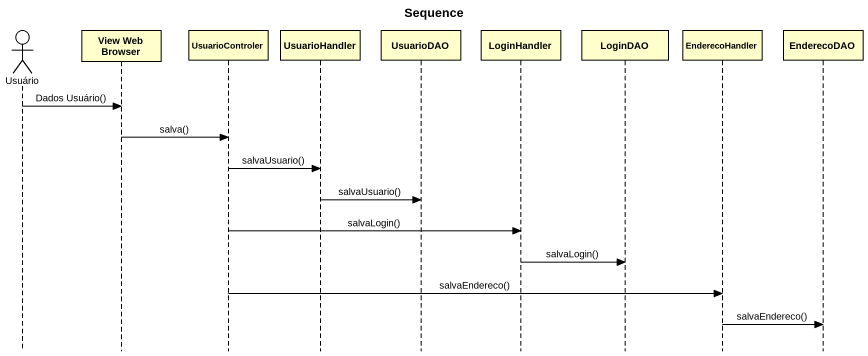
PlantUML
@startuml
title Sequence
hide footbox
actor Usuário
participant "View Web Browser" as View_Web_Browser
participant UsuarioControler
participant UsuarioHandler
participant UsuarioDAO
participant LoginHandler
participant LoginDAO
participant EnderecoHandler
participant EnderecoDAO

Usuário -> View_Web_Browser : Dados Usuário()
View_Web_Browser -> UsuarioControler : salva()
UsuarioControler -> UsuarioHandler : salvaUsuario()
UsuarioHandler -> UsuarioDAO : salvaUsuario()
UsuarioControler -> LoginHandler : salvaLogin()
LoginHandler -> LoginDAO : salvaLogin()
UsuarioControler -> EnderecoHandler : salvaEndereco()
EnderecoHandler -> EnderecoDAO : salvaEndereco()
@enduml
